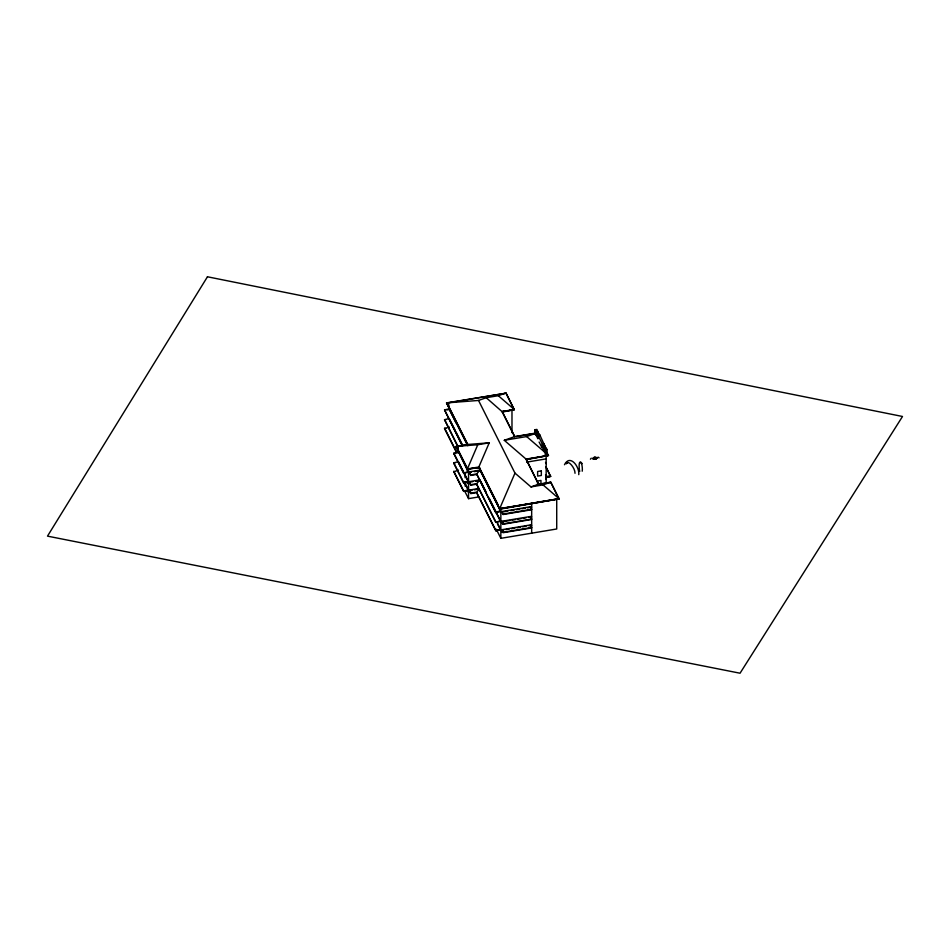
<?xml version="1.0" encoding="UTF-8"?>
<svg xmlns="http://www.w3.org/2000/svg" width="950" height="950" viewBox="0 0 950 950"><rect width="100%" height="100%" fill="white"/><g stroke="black" fill="none" stroke-linecap="round" stroke-linejoin="round"><path stroke-width="1.43" d="M502.764 523.842L502.657 521.728M502.063 523.379L502.063 522.643M502.063 531.822L502.063 531.074M502.716 523.319L503.037 522.963M502.716 531.786L503.037 531.406M530.587 518.641L531.05 518.474M530.587 527.072L530.622 526.478L531.311 527.535M594.89 459.313L592.931 458.791L594.367 457.401M596.089 457.484C598.571 458.838 593.607 460.239 592.859 458.541C592.883 456.582 598.429 456.997 596.315 458.862M464.455 482.327L467.412 482.101M464.776 482.707L467.733 482.529M464.455 490.77L465.322 490.675M467.566 490.675L467.839 491.126M489.226 442.819L467.424 444.493L455.988 446.642L467.424 444.731L446.559 402.895L478.527 400.449L514.983 473.124L530.967 486.911L538.662 484.179L550.739 482.161L559.016 498.679L499.593 508.856L478.729 467.258L489.226 442.819L477.791 444.731L467.293 469.169L479.358 467.507L498.263 505.198M514.983 473.124L499.593 508.856L559.016 498.916L550.739 482.161L543.044 484.892L530.967 486.911M564.478 464.74C569.964 453.673 579.702 466.782 578.764 474.644M566.283 463.707L567.197 462.472L566.438 463.351M467.839 482.683L467.602 482.196M590.413 459.194L591.28 458.185M479.988 470.108L476.662 473.943L470.737 474.929L469.383 471.877L479.988 470.108L500.472 510.946L500.472 511.634L495.793 512.596L476.662 473.943L495.793 512.596M479.156 489.25L476.662 492.124L470.737 493.121L469.383 490.069L478.836 488.49M454.907 463.125L453.791 462.804L458.482 461.676L461.047 466.806M545.775 478.646L546.131 477.957M566.164 463.576L567.566 462.401M467.661 491.031L464.716 491.221L468.552 498.643L478.562 496.969M567.281 462.638C569.584 461.415 575.225 468.766 575.023 473.29M549.195 476.461L546.761 477.09M467.103 490.711L465.714 490.628M478.527 400.449L486.222 397.718L498.299 395.699L505.994 392.968L514.271 409.711L502.396 412.051M550.739 482.398L538.662 484.417L526.074 459.111L504.284 440.301L514.781 436.572L535.753 433.069M504.284 440.301L526.656 436.561L535.847 433.295M462.353 445.942L444.553 409.925L449.231 408.797L467.744 445.681M457.746 446.488L444.553 419.662L449.231 418.534L455.323 430.671M456.428 452.295L444.553 428.628L449.231 426.978M457.14 447.913L455.988 446.642L468.314 472.233L463.624 473.183L453.791 453.577L458.482 451.927L458.482 452.616M468.314 490.414L463.624 491.376L453.791 471.758L458.482 470.119M463.624 473.183L468.314 471.544M468.314 481.983L463.624 482.933L468.314 481.294L461.688 468.089M463.624 491.376L468.314 489.725L465.144 483.407M495.793 512.074L500.472 510.946M500.472 520.695L500.472 521.384L495.793 522.346L500.472 520.695L489.202 498.228M500.472 529.138L500.472 529.827L495.793 530.777L500.472 529.138L496.826 521.859M446.88 409.961L449.231 409.486L449.231 408.797M444.553 420.185L445.692 419.947M444.553 428.628L445.692 428.391M453.791 453.577L454.931 453.34M453.791 471.758L454.872 471.687M500.223 509.105L559.016 498.916L556.902 499.142M486.222 397.718L502.194 411.73L514.271 409.711L505.994 393.193L446.559 403.133L447.711 404.403M502.586 411.469L506.611 410.792M509.295 410.341L511.979 409.901L511.979 432.666M534.957 433.176L534.957 429.744L536.833 429.424L539.671 435.979M534.957 429.744L535.503 430.825L537.379 430.504M537.379 431.407L535.503 431.716L538.163 437.238M516.171 436.572L535.753 433.307M537.379 433.651L535.503 433.96L537.795 438.544L538.733 438.389M539.754 434.791L539.671 435.587L537.379 431.003L535.503 431.324C538.496 438.259 537.558 434.613 539.754 434.791L546.559 449.718L545.621 449.872M537.878 435.112L542.319 443.959L544.196 443.65M544.196 444.113L542.319 444.434L544.267 444.267M542.391 445.051L544.267 444.742L546.559 449.314L544.683 449.635L542.319 443.959M544.267 447.379L542.391 447.699L542.391 445.455L545.051 450.977M545.621 452.117L544.683 452.271L544.683 449.136L546.559 448.816L547.105 454.48L546.559 453.399M544.683 449.136L545.229 450.217L547.105 449.908M526.336 459.657L548.459 455.371L526.074 459.111L538.662 484.417M467.293 469.169L479.358 467.507M526.074 459.337L548.459 455.596L546.464 451.392M526.585 462.151L546.167 458.874M471.414 472.126L468.552 472.601L466.628 468.754M474.276 471.639L477.137 471.164M469.383 471.877L470.737 475.451L476.662 474.454M469.383 481.626L479.988 479.857L476.662 483.692L470.737 484.678L469.383 481.626L469.383 482.315L470.737 485.201L476.662 484.203L495.793 522.346M472.839 481.626L468.552 482.351L463.992 473.361M475.701 481.151L478.562 480.676M476.009 481.211L478.669 480.771M471.414 490.307L468.552 490.782L463.992 481.804M474.276 489.832L477.137 489.357M469.383 490.069L469.383 490.758L472.031 490.319M469.383 490.758L470.737 493.632L476.662 492.646L495.793 530.777M501.944 511.516L530.48 506.754L531.62 509.307L503.084 514.081L501.944 512.097L503.084 514.52L531.62 509.746L530.48 506.754M507.858 511.112L500.852 512.276L499.546 509.687M510.661 510.637L514.128 510.067M516.266 509.711L519.852 509.105M521.871 508.772L525.219 508.202M527.464 507.834L531.668 507.134M501.944 521.265L530.48 516.491L531.62 519.056L503.084 523.83L501.944 521.265L501.944 523.569M509.936 520.505L500.852 522.025L496.221 512.893M512.062 520.161L515.565 519.567M517.667 519.222L521.289 518.617M523.272 518.284L526.074 517.809M528.865 517.346L531.668 516.871M501.944 521.847L503.084 524.269L531.62 519.496L530.48 516.491M501.944 529.708L530.48 524.934L531.62 527.499L503.084 532.273L501.944 529.708L501.944 532.012M503.654 530.005L500.852 530.468L497.432 523.759M505.934 529.613L509.259 529.067M511.266 528.722L514.864 528.129M516.99 527.773L520.469 527.191M522.595 526.834L526.074 526.253M528.865 525.789L531.668 525.314M501.944 530.29L503.084 532.701L531.62 527.939L530.48 524.934M496.292 529.233L500.852 538.329L556.724 528.984L556.724 499.094M545.941 477.137L550.632 476.52L546.036 466.854M592.859 458.541L596.909 458.078M550.632 476.009L545.941 476.437L545.941 479.18L546.464 477.731M477.791 444.731L455.988 446.405L467.293 468.944L478.729 467.02L499.593 508.618L559.016 498.679L543.044 484.892M594.569 457.378L595.614 457.389M546.606 477.517L549.516 476.698M468.065 483.538L468.314 481.294M468.029 491.969L468.314 489.725M598.025 457.128L599.07 457.829M502.514 523.248L502.087 522.512M502.514 531.679L502.087 530.955M498.299 395.699L514.271 409.486L502.194 411.504L514.781 436.81L502.194 411.73M526.656 436.561L548.459 455.371M502.692 532.166L502.657 530.171M542.961 448.839L544.683 452.271M539.113 442.023L541.714 447.213M545.538 462.377L546.167 463.636M546.036 467.376L550.632 476.52M545.538 474.774L546.167 476.021M448.364 405.709L467.923 444.707M456.024 422.916L448.851 408.619L448.851 404.771M455.929 431.882L462.472 444.921M480.652 481.175L485.925 491.696M444.553 409.925L462.353 445.419M444.553 419.662L458.399 447.284M495.793 521.823L476.662 484.203M457.769 449.184L467.923 469.419M444.553 428.106L457.081 453.091M495.793 530.266L476.662 492.646M453.791 453.055L463.624 472.673M453.791 462.804L463.624 482.422M453.791 463.327L463.624 482.933M453.791 471.247L463.624 490.853M582.16 463.636C578.206 457.853 579.025 468.979 579.737 471.414M579.69 462.994C581.768 460.156 582.73 468.54 582.219 471.212M546.559 448.816L546.559 449.718M546.167 455.786L546.167 482.909M545.229 450.217L545.229 454.789M540.954 484.025L540.954 480.427L537.581 480.997L537.581 484.595M537.795 436.299L537.795 438.544M535.503 430.825L535.503 434.815M531.668 503.286L531.668 533.176M505.994 393.193L446.559 402.895L467.424 444.731M500.852 508.44L500.852 538.329M479.988 468.124L479.988 470.689M468.552 468.754L468.552 498.643M465.144 472.696L465.144 474.976M465.144 475.665L465.144 477.707M465.144 484.096L465.144 486.151M458.28 448.281L458.28 452.117M207.456 276.783L47.5 536.133L740.05 673.217L902.5 416.48L207.456 276.783M541.334 470.879L537.617 471.497L537.617 476.093L541.334 475.475L541.334 470.879"/></g></svg>
